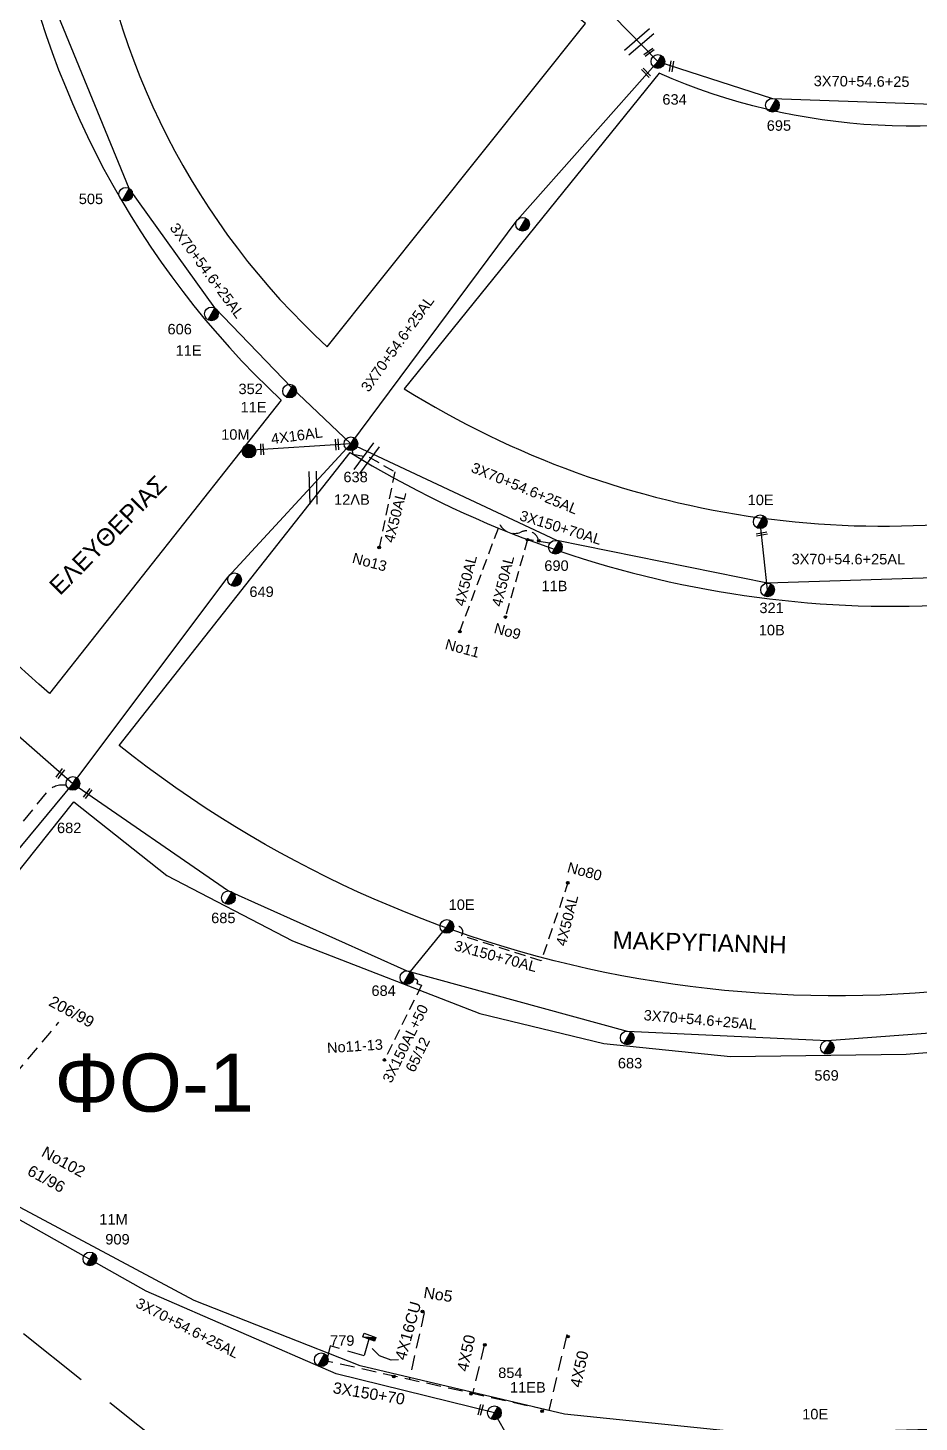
# Model space of a CAD drawing. Header units: millimetres. Extents: x 7453 to 9570, y 777 to 1872.
# Drawn here: x 9059.6 to 9213.2, y 1361.7 to 1602 of the extents above; entities that cross this region are included whole.
import ezdxf

# ---------------------------------------------------------------- set-up
doc = ezdxf.new("R2010")
doc.units = ezdxf.units.MM
doc.linetypes.add('BORDER', pattern=[44.45, 12.7, -6.35, 12.7, -6.35, 0, -6.35])
doc.linetypes.add('DASHED', pattern=[19.05, 12.7, -6.35])
for name, color, linetype in [('Άγνωστα', 7, 'Continuous'), ('Γυμνά εναέρια ΧΤ (3Φ)   4x16AL', 7, 'Continuous'), ('Επιγραφές - Σχήματα', 7, 'Continuous'), ('Καλώδια ΧΤ   3x150+50AL', 7, 'DASHED'), ('Καλώδια ΧΤ   3x150+70 XLPE', 7, 'DASHED'), ('Καλώδια ΧΤ   3x150+70AL', 7, 'DASHED'), ('Καλώδια ΧΤ   3x150AL+50XLPE', 7, 'DASHED'), ('Μηχανική τομή', 7, 'Continuous'), ('Στύλος Ξύλινος', 7, 'Continuous'), ('Στύλος Ξύλινος @ 1', 7, 'Continuous'), ('Στύλος ΦΜ', 7, 'Continuous'), ('Στύλος ΦΜ @ 1', 7, 'Continuous'), ('Συνδέσεις', 7, 'Continuous'), ('Συνεστραμμένα ΧΤ   3x70+54.6+25 AL', 7, 'SYN_LINE'), ('Τομή', 7, 'Continuous'), ('Υποσταθμοί', 7, 'Continuous'), ('Υπόβαθρο ΔΕΗ', 7, 'Continuous'), ('Υπόγεια καλώδια Παροχών ΧΤ   4x16CU', 7, 'DASHED'), ('Υπόγεια καλώδια Παροχών ΧΤ   4x50AL', 7, 'DASHED')]:
    doc.layers.add(name, color=color, linetype=linetype)
doc.styles.get("Standard").update_dxf_attribs({"font": 'ARIAL.TTF'})
doc.linetypes.add('SYN_LINE', pattern='A,0.5,-0.0001,["/\\/\\/\\/",Standard,S=0.1,R=0,X=0,Y=-0.05],-0.25', length=0.7501)

# ---------------------------------------------------------------- blocks, each defined once
blk = doc.blocks.new('ΥΠΑΡΧΩΝ ΤΣΙΜΕΝΤΕΝΙΟΣ ΣΤΥΛΟΣ')
at = {"layer": 'Στύλος ΦΜ'}
blk.add_hatch(color=7, dxfattribs=at).paths.add_polyline_path([(-1.29, -2.28, 0.574793), (2.62, 0, 0.268822), (1.3, 2.27)])
at = {"layer": 'Στύλος ΦΜ', "color": 7}
blk.add_line((-1.29, -2.28), (1.3, 2.27), dxfattribs=at)
blk.add_circle((0, 0), 2.62, dxfattribs=at)
at = {"layer": 'Στύλος ΦΜ', "flags": 4}
for tag, p in [('ΑΡΙΘΜΟΣ', (-4.68, 8.05)), ('ΤΥΠΟΣ', (-4.91, 3.03))]:
    blk.add_attdef(tag, p, '', height=4, dxfattribs=at)
blk = doc.blocks.new('ΤΟΜΗ')
at = {"layer": 'Τομή', "ltscale": 40}
for p, q in [((-5.68, 0), (5.68, 0)), ((5.68, -2.33), (-5.68, -2.33))]:
    blk.add_line(p, q, dxfattribs=at)
blk = doc.blocks.new('υποσταθμος σε κλειστο χωρο')
at = {"layer": 'Υποσταθμοί', "ltscale": 40}
blk.add_hatch(color=256, dxfattribs=at).paths.add_polyline_path([(-9.5, -3.1), (9.5, -3.1), (9.5, 3.1)])
blk.add_lwpolyline([(-9.5, -3.1), (-9.5, 3.1), (9.5, 3.1), (9.5, -3.1)], close=True, dxfattribs=at)
blk.add_lwpolyline([(-9.5, -3.1), (9.5, 3.1)], dxfattribs=at)
blk = doc.blocks.new('ΥΠΑΡΧΩΝ ΥΠΟΣΤΑΘΜΟΣ ΣΕ ΚΛΕΙΣΤΟ ΧΩΡΟ')
at = {"layer": 'Υποσταθμοί'}
blk.add_blockref('υποσταθμος σε κλειστο χωρο', (0, 0), dxfattribs=at)
at = {"layer": 'Υποσταθμοί', "linetype": 'SYN_LINE', "ltscale": 40, "flags": 1}
for tag, p in [('ΜΕΤΑΣΧΗΜΑΤΙΣΜΟΣ', (10.7, 2.2)), ('ΙΣΧΥΣ', (10.6, -0.9)), ('ΑΡΙΘΜΟΣ', (10.8, -3.9))]:
    blk.add_attdef(tag, p, '', height=2, dxfattribs=at)
blk = doc.blocks.new('ΥΠΑΡΧΩΝ ΞΥΛΙΝΟΣ ΣΤΥΛΟΣ')
at = {"layer": 'Στύλος Ξύλινος'}
h = blk.add_hatch(color=7, dxfattribs=at)
h.paths.add_polyline_path([(-2.62, 0, 0.270008), (-1.29, -2.28), (1.3, 2.27, 0.576266)])
h.paths.add_polyline_path([(-1.29, -2.28, 0.574793), (2.62, 0, 0.268822), (1.3, 2.27)])
at = {"layer": 'Στύλος Ξύλινος', "color": 7}
blk.add_line((-1.29, -2.28), (1.3, 2.27), dxfattribs=at)
blk.add_circle((0, 0), 2.62, dxfattribs=at)
at = {"layer": 'Στύλος Ξύλινος', "flags": 4}
for tag, p in [('ΑΡΙΘΜΟΣ', (-4.91, 8.6)), ('ΤΥΠΟΣ', (-4.85, 3.39))]:
    blk.add_attdef(tag, p, '', height=4, dxfattribs=at)
blk = doc.blocks.new('_ΣΥΝΔΕΣΗ')
at = {"layer": 'Συνδέσεις', "linetype": 'SYN_LINE', "ltscale": 40}
blk.add_hatch(color=256, dxfattribs=at).paths.add_polyline_path([(0.5, -0.01, 1), (-0.5, -0.01, 1)])
at = {"layer": 'Συνδέσεις'}
blk.add_circle((0, -0.01), 0.5, dxfattribs=at)
blk = doc.blocks.new('ΜΗΧΑΝΙΚΗ ΤΟΜΗ')
at = {"layer": 'Μηχανική τομή', "ltscale": 40}
for p, q in [((-1.89, 0.78), (1.89, 0.78)), ((1.89, 0), (-1.89, 0))]:
    blk.add_line(p, q, dxfattribs=at)

msp = doc.modelspace()

# ---------------------------------------------------------------- linework, layer by layer
at = {"layer": 'Άγνωστα', "color": 5, "linetype": 'DASHED', "ltscale": 0.2}
msp.add_lwpolyline([(9127.92, 1380.58), (9125.34, 1369.01)], dxfattribs=at)
at = {"layer": 'Γυμνά εναέρια ΧΤ (3Φ)   4x16AL', "color": 27, "ltscale": 0.15}
msp.add_lwpolyline([(9115.27, 1530.28), (9115.24, 1530.25), (9097.38, 1529.13)], dxfattribs=at)
at = {"layer": 'Επιγραφές - Σχήματα', "ltscale": 20}
msp.add_lwpolyline([(9123.5, 1372.41), (9122.23, 1372.33), (9120.21, 1373.08), (9118.93, 1374.35)], dxfattribs=at)
at = {"layer": 'Καλώδια ΧΤ   3x150+50AL', "color": 1, "ltscale": 0.15}
msp.add_lwpolyline([(9125.93, 1437.66, -1.363264), (9126.65, 1437.25), (9127.46, 1436.96), (9121.16, 1424.28)], format="xyb", dxfattribs=at)
at = {"layer": 'Καλώδια ΧΤ   3x150+50AL', "color": 30, "ltscale": 0.2}
msp.add_lwpolyline([(9023.66, 1420.14), (9020.17, 1416.47), (9040.02, 1400.86), (9064.98, 1430.59)], dxfattribs=at)
at = {"layer": 'Καλώδια ΧΤ   3x150+70AL', "color": 173, "ltscale": 0.2}
msp.add_lwpolyline([(9025.33, 1423.72), (9062.87, 1470.18, -0.285813), (9066.28, 1471.37, -0.555436)], format="xyb", dxfattribs=at)
at = {"layer": 'Καλώδια ΧΤ   3x150+70AL', "color": 1, "ltscale": 0.15}
msp.add_lwpolyline([(9148.07, 1441.18), (9134.33, 1445.54, 1.181075), (9132.72, 1446.53)], format="xyb", dxfattribs=at)
at = {"layer": 'Συνεστραμμένα ΧΤ   3x70+54.6+25 AL', "color": 30, "ltscale": 20}
for points in [[(9168.18, 1596.17), (9147.84, 1617), (9140.85, 1644.55), (9159.94, 1685.69), (9198.18, 1700.35), (9228.65, 1691.01)], [(9266.1, 1510.64), (9252.01, 1509.4), (9221.01, 1507.37), (9187.04, 1506.27), (9150.75, 1513.61), (9115.27, 1530.28)]]:
    msp.add_lwpolyline(points, dxfattribs=at)
at = {"layer": 'Συνεστραμμένα ΧΤ   3x70+54.6+25 AL', "color": 27, "ltscale": 20}
for points in [[(9115.24, 1530.25), (9105.07, 1540), (9091.82, 1553.69), (9077.07, 1574.3), (9064.83, 1604.1), (9058.68, 1636.36)], [(9115.24, 1530.25), (9143.93, 1568.83), (9168.18, 1596.17)], [(9168.18, 1596.17), (9187.92, 1589.8), (9217.2, 1588.76), (9244.76, 1591.51), (9258.06, 1592.58)]]:
    msp.add_lwpolyline(points, dxfattribs=at)
at = {"layer": 'Συνεστραμμένα ΧΤ   3x70+54.6+25 AL', "color": 173, "ltscale": 20}
msp.add_lwpolyline([(8981.4, 1628.41), (8990.89, 1586.13), (9002.79, 1552.52), (9017.71, 1524.87), (9029.98, 1509.14), (9039.52, 1496.15), (9067.39, 1471.75)], dxfattribs=at)
at = {"layer": 'Συνεστραμμένα ΧΤ   3x70+54.6+25 AL', "color": 1, "ltscale": 20}
for points in [[(9048.32, 1448.69), (9067.4, 1471.75), (9094.05, 1507.32), (9115.27, 1530.28)], [(9067.39, 1471.75), (9094.18, 1453.23), (9124.92, 1439.45), (9162.89, 1429.04), (9197.37, 1427.42), (9229.71, 1429.83), (9259.28, 1432.97), (9273.51, 1434.46)]]:
    msp.add_lwpolyline(points, dxfattribs=at)
at = {"layer": 'Συνεστραμμένα ΧΤ   3x70+54.6+25 AL', "color": 30, "ltscale": 15}
msp.add_lwpolyline([(9187.08, 1505.09), (9185.81, 1516.83)], dxfattribs=at)
at = {"layer": 'Συνεστραμμένα ΧΤ   3x70+54.6+25 AL', "color": 1, "ltscale": 10}
msp.add_lwpolyline([(9131.83, 1447.1), (9125.51, 1439.3)], dxfattribs=at)
at = {"layer": 'Συνεστραμμένα ΧΤ   3x70+54.6+25 AL', "color": 5, "ltscale": 20}
msp.add_lwpolyline([(9280.04, 1349.86), (9264.48, 1347.96), (9190.19, 1341.36), (9149.84, 1345.78), (9140.01, 1363.26), (9112.75, 1369.96), (9080.03, 1384.21), (9043.88, 1404.59), (9029.65, 1418.32)], dxfattribs=at)
at = {"layer": 'Υπόβαθρο ΔΕΗ'}
for points in [[(9138.7, 1633.53), (9070.42, 1626.83, 0.179947), (9111.19, 1547.01), (9155.73, 1602.69, -0.197218), (9138.7, 1633.53, 3.438968)], [(9103.25, 1537.82), (9063.35, 1487.26, -0.189322), (8993.94, 1618.95), (9056.73, 1625.18, 0.166204), (9103.25, 1537.82, 0.5885)], [(9168.39, 1594.15), (9124.46, 1539.78, 0.21455), (9250.74, 1522.39), (9244.55, 1590.17, -0.183174), (9168.39, 1594.15, 1.879278)], [(9250.95, 1507.33), (9257.08, 1443.85, -0.24723), (9075.34, 1478.28), (9115.14, 1528.78, 0.200217), (9250.95, 1507.33, -0.178998)]]:
    msp.add_lwpolyline(points, format="xyb", dxfattribs=at)
at = {"layer": 'Υπόβαθρο ΔΕΗ', "color": 1, "linetype": 'BORDER', "lineweight": 30, "flags": 128}
msp.add_lwpolyline([(8541.36, 779.57), (8564.03, 870.67), (8668.52, 1243.25), (8896.46, 1528.92), (8987.5, 1433.8), (9150.66, 1303.74), (9445, 1086.25)], dxfattribs=at)
at = {"layer": 'Υπόβαθρο ΔΕΗ'}
msp.add_lwpolyline([(9257.82, 1430.76), (9264.29, 1365.06), (9218.7, 1360.52), (9186.11, 1359.5), (9152.1, 1363.01), (9116.86, 1371.37), (9088.27, 1382.65), (9054.96, 1400.41), (9040.69, 1410.48), (9029.47, 1420.79), (9067.53, 1468.57), (9083.59, 1455.9), (9105.19, 1444.6), (9137.48, 1432.06), (9158.87, 1426.93), (9180.67, 1424.67), (9210.96, 1425.08), (9217.39, 1425.59), (9244.43, 1428.38), (9257.82, 1430.76)], dxfattribs=at)
for points in [[(9293.43, 995.62), (9290.71, 1000.33), (9281.76, 1009.06), (9270.11, 1026.43), (9252, 1040.48), (9228.46, 1061.42), (9199.72, 1092.98), (9190.65, 1101.13), (9182.33, 1117.67), (9149.76, 1153.35), (9141.51, 1164.42), (9136.31, 1175.55), (9126.73, 1186.58), (9119.63, 1200.25), (9094.45, 1231.45), (9061.94, 1268.94), (9034.04, 1304.5), (9023.53, 1309.28), (9006.44, 1318.56), (8985.94, 1332.29), (8975.93, 1352.29), (8968.64, 1372.81), (8964.06, 1386.96), (8949.46, 1398.81), (8937.88, 1424.76), (8930.18, 1437.92), (8926.81, 1462.87)], [(9299.59, 1005.66), (9297.04, 1007.79), (9295.15, 1016.49), (9286.23, 1020.03), (9270.04, 1040.55), (9246.7, 1059.74), (9228.12, 1077.77), (9220.7, 1090.95), (9208.78, 1098.2), (9204.22, 1105.43), (9199.31, 1121.84), (9189.36, 1131.95), (9190.63, 1129.56), (9187.75, 1128.4), (9183.87, 1129.9), (9173.9, 1143.19), (9156.42, 1161.82), (9149.61, 1175.22), (9135.24, 1190.93), (9129.53, 1202.29), (9128.53, 1202.76), (9127.5, 1201.81), (9124.55, 1203.44), (9112.24, 1225.15), (9111.66, 1225.14), (9111.17, 1223.58), (9100.6, 1234.67), (9096.88, 1240), (9093.53, 1247.84), (9085.25, 1258.12), (9077.73, 1266.92), (9056.11, 1292.86), (9047.66, 1305.52), (9026.06, 1326.55), (9008.35, 1341.06), (8998.84, 1345.33), (8990.34, 1353.55), (8987.07, 1369.98), (8983.5, 1385.34), (8974.19, 1397.16), (8966.28, 1412.88), (8952.14, 1428.76), (8942.65, 1444.48), (8937.62, 1461.07)]]:
    msp.add_spline(points, degree=3, dxfattribs=at)
at = {"layer": 'Υπόγεια καλώδια Παροχών ΧΤ   4x16CU', "color": 5, "ltscale": 0.23}
msp.add_lwpolyline([(9118.35, 1375.97), (9117.54, 1373.07), (9111.69, 1374.82), (9111.1, 1372.18)], dxfattribs=at)
at = {"layer": 'Υπόγεια καλώδια Παροχών ΧΤ   4x50AL', "color": 30, "ltscale": 0.15}
for points in [[(9115.27, 1530.28), (9115.59, 1528.51), (9118.41, 1527.98), (9122.85, 1525.45), (9120.14, 1512.41)], [(9149.56, 1513.14), (9145.73, 1513.76), (9141.9, 1500.42)]]:
    msp.add_lwpolyline(points, dxfattribs=at)
msp.add_lwpolyline([(9134.04, 1497.91), (9140.93, 1516.39, 0.387394), (9144.55, 1515.05, -0.490161), (9147.64, 1513.57, -0.56378)], format="xyb", dxfattribs=at)
at = {"layer": 'Υπόγεια καλώδια Παροχών ΧΤ   4x50AL', "color": 1, "ltscale": 0.15}
msp.add_lwpolyline([(9152.74, 1454.82), (9148.07, 1441.18)], dxfattribs=at)
at = {"layer": 'Υπόγεια καλώδια Παροχών ΧΤ   4x50AL', "color": 5, "ltscale": 0.2}
for points in [[(9152.47, 1376.75), (9149.37, 1363.66), (9110.77, 1372.25)], [(9138.24, 1374.94), (9136.3, 1366.76)]]:
    msp.add_lwpolyline(points, dxfattribs=at)

# ---------------------------------------------------------------- block references
at = {"layer": 'Μηχανική τομή'}
for p, xscale, yscale, zscale, rotation in [((9166.77, 1597.61), 0.4999999999994155, 0.4999999999994155, 0.4999999999994155, 36.40984294405421), ((9170.72, 1595.31), 0.4999999999994563, 0.4999999999994563, 0.4999999999994563, 80.68863621915537), ((9166.27, 1594.36), 0.4999999999994449, 0.4999999999994449, 0.4999999999994449, 134.0370606295104), ((9113.08, 1530.17), 0.4999999999996574, 0.4999999999996574, 0.4999999999996574, 92.55146328619274), ((9100.17, 1529.33), 0.4999999999996574, 0.4999999999996574, 0.4999999999996574, 92.55146328619274), ((9186.11, 1514.54), 0.4999999999996771, 0.4999999999996771, 0.4999999999996771, 9.890510684271934), ((9065.35, 1473.33), 0.4999999999996212, 0.4999999999996212, 0.4999999999996212, 52.7640606360772), ((9070.08, 1469.9), 0.4999999999996557, 0.4999999999996557, 0.4999999999996557, 52.76406063607202), ((9137.82, 1363.7), 0.4999999999997163, 0.4999999999997163, 0.4999999999997163, 74.97265173123797)]:
    msp.add_blockref('ΜΗΧΑΝΙΚΗ ΤΟΜΗ', p, dxfattribs=dict(at, xscale=xscale, yscale=yscale, zscale=zscale, rotation=rotation))
at = {"layer": 'Στύλος Ξύλινος @ 1', "ltscale": 40}
ref = msp.add_blockref('ΥΠΑΡΧΩΝ ΞΥΛΙΝΟΣ ΣΤΥΛΟΣ', (9097.72, 1529.01), dxfattribs=dict(at, xscale=0.4499999999998181, yscale=0.4499999999998181, zscale=0.4499999999998181))
ref.add_attrib('ΤΥΠΟΣ', '10Μ', (9092.93, 1530.98), dxfattribs={"layer": 'Στύλος Ξύλινος', "height": 1.8, "flags": 4})
at = {"layer": 'Στύλος ΦΜ @ 1', "ltscale": 40}
ref = msp.add_blockref('ΥΠΑΡΧΩΝ ΤΣΙΜΕΝΤΕΝΙΟΣ ΣΤΥΛΟΣ', (9168.18, 1596.17), dxfattribs=dict(at, xscale=0.4499999999998181, yscale=0.4499999999998181, zscale=0.4499999999998181))
ref.add_attrib('ΑΡΙΘΜΟΣ', '634', (9168.95, 1588.73), dxfattribs={"layer": 'Στύλος ΦΜ', "height": 1.8, "flags": 4})
ref = msp.add_blockref('ΥΠΑΡΧΩΝ ΤΣΙΜΕΝΤΕΝΙΟΣ ΣΤΥΛΟΣ', (9187.92, 1588.62), dxfattribs=dict(at, xscale=0.4499999999998181, yscale=0.4499999999998181, zscale=0.4499999999998181))
ref.add_attrib('ΑΡΙΘΜΟΣ', '695', (9186.93, 1584.23), dxfattribs={"layer": 'Στύλος ΦΜ', "height": 1.8, "flags": 4})
ref = msp.add_blockref('ΥΠΑΡΧΩΝ ΤΣΙΜΕΝΤΕΝΙΟΣ ΣΤΥΛΟΣ', (9076.48, 1573.28), dxfattribs=dict(at, xscale=0.4499999999998181, yscale=0.4499999999998181, zscale=0.4499999999998181))
ref.add_attrib('ΑΡΙΘΜΟΣ', '505', (9068.39, 1571.59), dxfattribs={"layer": 'Στύλος ΦΜ', "height": 1.8, "flags": 4})
at = {"layer": 'Στύλος ΦΜ @ 1', "ltscale": 40, "xscale": 0.4499999999998181, "yscale": 0.4499999999998181, "zscale": 0.4499999999998181}
msp.add_blockref('ΥΠΑΡΧΩΝ ΤΣΙΜΕΝΤΕΝΙΟΣ ΣΤΥΛΟΣ', (9144.87, 1568.13), dxfattribs=at)
at = {"layer": 'Στύλος ΦΜ @ 1', "ltscale": 40}
ref = msp.add_blockref('ΥΠΑΡΧΩΝ ΤΣΙΜΕΝΤΕΝΙΟΣ ΣΤΥΛΟΣ', (9091.24, 1552.67), dxfattribs=dict(at, xscale=0.4499999999998181, yscale=0.4499999999998181, zscale=0.4499999999998181))
ref.add_attrib('ΤΥΠΟΣ', '11Ε', (9085.08, 1545.47), dxfattribs={"layer": 'Στύλος ΦΜ', "height": 1.8, "flags": 4})
ref.add_attrib('ΑΡΙΘΜΟΣ', '606', (9083.68, 1549.14), dxfattribs={"layer": 'Στύλος ΦΜ', "height": 1.8, "flags": 4})
ref = msp.add_blockref('ΥΠΑΡΧΩΝ ΤΣΙΜΕΝΤΕΝΙΟΣ ΣΤΥΛΟΣ', (9104.71, 1539.37), dxfattribs=dict(at, xscale=0.4499999999998181, yscale=0.4499999999998181, zscale=0.4499999999998181))
ref.add_attrib('ΤΥΠΟΣ', '11Ε', (9096.26, 1535.69), dxfattribs={"layer": 'Στύλος ΦΜ', "height": 1.8, "flags": 4})
ref.add_attrib('ΑΡΙΘΜΟΣ', '352', (9095.91, 1538.84), dxfattribs={"layer": 'Στύλος ΦΜ', "height": 1.8, "flags": 4})
ref = msp.add_blockref('ΥΠΑΡΧΩΝ ΤΣΙΜΕΝΤΕΝΙΟΣ ΣΤΥΛΟΣ', (9115.27, 1530.28), dxfattribs=dict(at, xscale=0.4499999999998181, yscale=0.4499999999998181, zscale=0.4499999999998181))
ref.add_attrib('ΤΥΠΟΣ', '12ΛΒ', (9112.38, 1519.77), dxfattribs={"layer": 'Στύλος ΦΜ', "height": 1.8, "flags": 4})
ref.add_attrib('ΑΡΙΘΜΟΣ', '638', (9113.99, 1523.66), dxfattribs={"layer": 'Στύλος ΦΜ', "height": 1.8, "flags": 4})
ref = msp.add_blockref('ΥΠΑΡΧΩΝ ΤΣΙΜΕΝΤΕΝΙΟΣ ΣΤΥΛΟΣ', (9185.81, 1516.83), dxfattribs=dict(at, xscale=0.4499999999998181, yscale=0.4499999999998181, zscale=0.4499999999998181))
ref.add_attrib('ΤΥΠΟΣ', '10Ε', (9183.65, 1519.71), dxfattribs={"layer": 'Στύλος ΦΜ', "height": 1.8, "flags": 4})
ref = msp.add_blockref('ΥΠΑΡΧΩΝ ΤΣΙΜΕΝΤΕΝΙΟΣ ΣΤΥΛΟΣ', (9150.52, 1512.46), dxfattribs=dict(at, xscale=0.4499999999998181, yscale=0.4499999999998181, zscale=0.4499999999998181))
ref.add_attrib('ΤΥΠΟΣ', '11Β', (9148.11, 1504.87), dxfattribs={"layer": 'Στύλος ΦΜ', "height": 1.8, "flags": 4})
ref.add_attrib('ΑΡΙΘΜΟΣ', '690', (9148.61, 1508.38), dxfattribs={"layer": 'Στύλος ΦΜ', "height": 1.8, "flags": 4})
ref = msp.add_blockref('ΥΠΑΡΧΩΝ ΤΣΙΜΕΝΤΕΝΙΟΣ ΣΤΥΛΟΣ', (9095.23, 1506.86), dxfattribs=dict(at, xscale=0.4499999999998181, yscale=0.4499999999998181, zscale=0.4499999999998181))
ref.add_attrib('ΑΡΙΘΜΟΣ', '649', (9097.79, 1503.88), dxfattribs={"layer": 'Στύλος ΦΜ', "height": 1.8, "flags": 4})
ref = msp.add_blockref('ΥΠΑΡΧΩΝ ΤΣΙΜΕΝΤΕΝΙΟΣ ΣΤΥΛΟΣ', (9187.08, 1505.09), dxfattribs=dict(at, xscale=0.4499999999998181, yscale=0.4499999999998181, zscale=0.4499999999998181))
ref.add_attrib('ΤΥΠΟΣ', '10Β', (9185.56, 1497.27), dxfattribs={"layer": 'Στύλος ΦΜ', "height": 1.8, "flags": 4})
ref.add_attrib('ΑΡΙΘΜΟΣ', '321', (9185.67, 1501.09), dxfattribs={"layer": 'Στύλος ΦΜ', "height": 1.8, "flags": 4})
ref = msp.add_blockref('ΥΠΑΡΧΩΝ ΤΣΙΜΕΝΤΕΝΙΟΣ ΣΤΥΛΟΣ', (9067.39, 1471.75), dxfattribs=dict(at, xscale=0.4499999999998181, yscale=0.4499999999998181, zscale=0.4499999999998181))
ref.add_attrib('ΑΡΙΘΜΟΣ', '682', (9064.64, 1463.18), dxfattribs={"layer": 'Στύλος ΦΜ', "height": 1.8, "flags": 4})
ref = msp.add_blockref('ΥΠΑΡΧΩΝ ΤΣΙΜΕΝΤΕΝΙΟΣ ΣΤΥΛΟΣ', (9094.18, 1452.05), dxfattribs=dict(at, xscale=0.4499999999998181, yscale=0.4499999999998181, zscale=0.4499999999998181))
ref.add_attrib('ΑΡΙΘΜΟΣ', '685', (9091.2, 1447.66), dxfattribs={"layer": 'Στύλος ΦΜ', "height": 1.8, "flags": 4})
ref = msp.add_blockref('ΥΠΑΡΧΩΝ ΤΣΙΜΕΝΤΕΝΙΟΣ ΣΤΥΛΟΣ', (9131.83, 1447.1), dxfattribs=dict(at, xscale=0.4499999999998181, yscale=0.4499999999998181, zscale=0.4499999999998181))
ref.add_attrib('ΤΥΠΟΣ', '10Ε', (9132.13, 1449.94), dxfattribs={"layer": 'Στύλος ΦΜ', "height": 1.8, "flags": 4})
ref = msp.add_blockref('ΥΠΑΡΧΩΝ ΤΣΙΜΕΝΤΕΝΙΟΣ ΣΤΥΛΟΣ', (9124.92, 1438.27), dxfattribs=dict(at, xscale=0.4499999999998181, yscale=0.4499999999998181, zscale=0.4499999999998181))
ref.add_attrib('ΑΡΙΘΜΟΣ', '684', (9118.82, 1435.12), dxfattribs={"layer": 'Στύλος ΦΜ', "height": 1.8, "flags": 4})
ref = msp.add_blockref('ΥΠΑΡΧΩΝ ΤΣΙΜΕΝΤΕΝΙΟΣ ΣΤΥΛΟΣ', (9162.89, 1427.87), dxfattribs=dict(at, xscale=0.4499999999998181, yscale=0.4499999999998181, zscale=0.4499999999998181))
ref.add_attrib('ΑΡΙΘΜΟΣ', '683', (9161.28, 1422.63), dxfattribs={"layer": 'Στύλος ΦΜ', "height": 1.8, "flags": 4})
ref = msp.add_blockref('ΥΠΑΡΧΩΝ ΤΣΙΜΕΝΤΕΝΙΟΣ ΣΤΥΛΟΣ', (9197.37, 1426.25), dxfattribs=dict(at, xscale=0.4499999999998181, yscale=0.4499999999998181, zscale=0.4499999999998181))
ref.add_attrib('ΑΡΙΘΜΟΣ', '569', (9195.14, 1420.52), dxfattribs={"layer": 'Στύλος ΦΜ', "height": 1.8, "flags": 4})
ref = msp.add_blockref('ΥΠΑΡΧΩΝ ΤΣΙΜΕΝΤΕΝΙΟΣ ΣΤΥΛΟΣ', (9070.31, 1389.78), dxfattribs=dict(at, xscale=0.4499999999998181, yscale=0.4499999999998181, zscale=0.4499999999998181))
ref.add_attrib('ΤΥΠΟΣ', '11Μ', (9071.93, 1395.72), dxfattribs={"layer": 'Στύλος ΦΜ', "height": 1.8, "flags": 4})
ref.add_attrib('ΑΡΙΘΜΟΣ', '909', (9072.96, 1392.28), dxfattribs={"layer": 'Στύλος ΦΜ', "height": 1.8, "flags": 4})
ref = msp.add_blockref('ΥΠΑΡΧΩΝ ΤΣΙΜΕΝΤΕΝΙΟΣ ΣΤΥΛΟΣ', (9110.17, 1372.4), dxfattribs=dict(at, xscale=0.4499999999998181, yscale=0.4499999999998181, zscale=0.4499999999998181))
ref.add_attrib('ΑΡΙΘΜΟΣ', '779', (9111.69, 1374.82), dxfattribs={"layer": 'Στύλος ΦΜ', "height": 1.8, "flags": 4})
ref = msp.add_blockref('ΥΠΑΡΧΩΝ ΤΣΙΜΕΝΤΕΝΙΟΣ ΣΤΥΛΟΣ', (9140, 1363.26), dxfattribs=dict(at, xscale=0.4499999999998181, yscale=0.4499999999998181, zscale=0.4499999999998181))
ref.add_attrib('ΤΥΠΟΣ', '11ΕΒ', (9142.7, 1366.75), dxfattribs={"layer": 'Στύλος ΦΜ', "height": 1.8, "flags": 4})
ref.add_attrib('ΑΡΙΘΜΟΣ', '854', (9140.66, 1369.26), dxfattribs={"layer": 'Στύλος ΦΜ', "height": 1.8, "flags": 4})
ref = msp.add_blockref('ΥΠΑΡΧΩΝ ΤΣΙΜΕΝΤΕΝΙΟΣ ΣΤΥΛΟΣ', (9192.72, 1357.49), dxfattribs=dict(at, xscale=0.4499999999998181, yscale=0.4499999999998181, zscale=0.4499999999998181))
ref.add_attrib('ΤΥΠΟΣ', '10Ε', (9193.04, 1362.14), dxfattribs={"layer": 'Στύλος ΦΜ', "height": 1.8, "flags": 4})
at = {"layer": 'Συνδέσεις', "xscale": 0.4499999999998181, "yscale": 0.4499999999998181, "zscale": 0.4499999999998181}
for p in [(9145.73, 1513.76), (9120.14, 1512.41), (9147.64, 1513.57), (9141.9, 1500.42), (9134.04, 1497.91), (9152.64, 1454.62), (9121.05, 1424.09), (9127.61, 1380.72), (9138.36, 1374.97), (9152.7, 1376.39), (9122.68, 1369.52), (9135.97, 1366.53), (9148.22, 1363.55)]:
    msp.add_blockref('_ΣΥΝΔΕΣΗ', p, dxfattribs=at)
at = {"layer": 'Τομή'}
for p, xscale, yscale, zscale, rotation in [((9165.32, 1599.1), 0.5000000000000204, 0.5000000000000204, 0.5000000000000204, 220.9375893157249), ((9117.51, 1528.15), 0.4999999999999265, 0.4999999999999265, 0.4999999999999265, 53.36499621932976), ((9108.17, 1522.69), 0.5000000000000068, 0.5000000000000068, 0.5000000000000068, 91.3362916698996)]:
    msp.add_blockref('ΤΟΜΗ', p, dxfattribs=dict(at, xscale=xscale, yscale=yscale, zscale=zscale, rotation=rotation))
at = {"layer": 'Υποσταθμοί', "xscale": 0.1124999999999578, "yscale": 0.1124999999999578, "zscale": 0.1124999999999578, "rotation": 339.5570312994459}
msp.add_blockref('ΥΠΑΡΧΩΝ ΥΠΟΣΤΑΘΜΟΣ ΣΕ ΚΛΕΙΣΤΟ ΧΩΡΟ', (9118.47, 1376.3), dxfattribs=at)

# ---------------------------------------------------------------- texts
at = {"layer": 'Γυμνά εναέρια ΧΤ (3Φ)   4x16AL', "insert": (9101.4, 1531.99), "char_height": 1.8, "width": 23.5192, "attachment_point": 1, "rotation": 7.6474}
msp.add_mtext('4X16AL', dxfattribs=at)
at = {"layer": 'Επιγραφές - Σχήματα', "width": 23.5192, "attachment_point": 1}
for s, insert, char_height, rotation in [('EΛEYΘEPIAΣ', (9063.02, 1506.11), 3, 45.5661), ('No13', (9115.84, 1511.54), 1.8, 344.9519), ('No9', (9140.27, 1499.44), 1.8, 344.9519), ('No11', (9131.84, 1496.67), 1.8, 344.9519), ('No80', (9152.89, 1458.22), 1.8, 344.9519), ('MAKPYΓIANNH', (9160.4, 1446.27), 3, 358.3696), ('{\\H1.083x;206/99}', (9063.98, 1435.25), 1.8, 331.4322), ('{\\H1.083x;No102}', (9062.72, 1409.3), 1.8, 331.4322), ('{\\H1.083x;61/96}', (9060.28, 1406.08), 1.8, 331.4322), ('{\\H1.083x;No5}', (9127.99, 1385.01), 1.8, 351.2501)]:
    msp.add_mtext(s, dxfattribs=dict(at, insert=insert, char_height=char_height, rotation=rotation))
at = {"layer": 'Επιγραφές - Σχήματα', "insert": (9064.16, 1425.17), "char_height": 10, "width": 8.2134, "attachment_point": 1}
msp.add_mtext('ΦΟ-1', dxfattribs=at)
at = {"layer": 'Καλώδια ΧΤ   3x150+70 XLPE', "insert": (9112.39, 1368.6), "char_height": 1.8, "width": 23.5192, "attachment_point": 1, "rotation": 350.4894}
msp.add_mtext('{\\H1.083x;3X150+70}', dxfattribs=at)
at = {"layer": 'Καλώδια ΧΤ   3x150+70AL', "char_height": 1.8, "width": 23.5192, "attachment_point": 1}
for insert, rotation in [((9144.72, 1518.86), 342.8716), ((9133.41, 1444.74), 344.9519)]:
    msp.add_mtext('3X150+70AL', dxfattribs=dict(at, insert=insert, rotation=rotation))
at = {"layer": 'Καλώδια ΧΤ   3x150AL+50XLPE', "char_height": 1.8, "width": 23.5192, "attachment_point": 1, "rotation": 63.8855}
for s, insert in [('3X150AL+50', (9120.63, 1420.75)), ('65/12', (9124.59, 1422.59))]:
    msp.add_mtext(s, dxfattribs=dict(at, insert=insert))
at = {"layer": 'Συνεστραμμένα ΧΤ   3x70+54.6+25 AL', "char_height": 1.8, "width": 16.2172, "attachment_point": 1}
for s, insert, rotation in [('3X70+54.6+25', (9195.04, 1593.72), 359.509), ('3X70+54.6+25AL', (9085.42, 1568.55), 306.4271), ('3X70+54.6+25AL', (9116.87, 1540.1), 54.3315), ('3X70+54.6+25AL', (9136.51, 1527.15), 337.7458), ('3X70+54.6+25AL', (9191.21, 1511.32), 359.8994), ('3X70+54.6+25AL', (9165.82, 1432.74), 355.1289), ('No11-13', (9111.1, 1427.04), 3.8019), ('3X70+54.6+25AL', (9078.86, 1383.19), 332.6066)]:
    msp.add_mtext(s, dxfattribs=dict(at, insert=insert, rotation=rotation))
at = {"layer": 'Υπόγεια καλώδια Παροχών ΧΤ   4x16CU', "insert": (9122.82, 1372.71), "char_height": 1.8, "width": 23.5192, "attachment_point": 1, "rotation": 74.6501}
msp.add_mtext('{\\H1.083x;4X16CU}', dxfattribs=at)
at = {"layer": 'Υπόγεια καλώδια Παροχών ΧΤ   4x50AL', "char_height": 1.8, "width": 23.5192, "attachment_point": 1}
for s, insert, rotation in [('4X50AL', (9120.92, 1513.54), 75.8639), ('4X50AL', (9133.09, 1502.59), 75.8639), ('4X50AL', (9139.5, 1502.5), 75.8639), ('4X50AL', (9150.56, 1444), 76.0195), ('{\\H1.083x;4X50}', (9133.5, 1370.67), 77.7926), ('{\\H1.083x;4X50}', (9153, 1367.92), 77.7926)]:
    msp.add_mtext(s, dxfattribs=dict(at, insert=insert, rotation=rotation))

doc.saveas('drawing.dxf')
